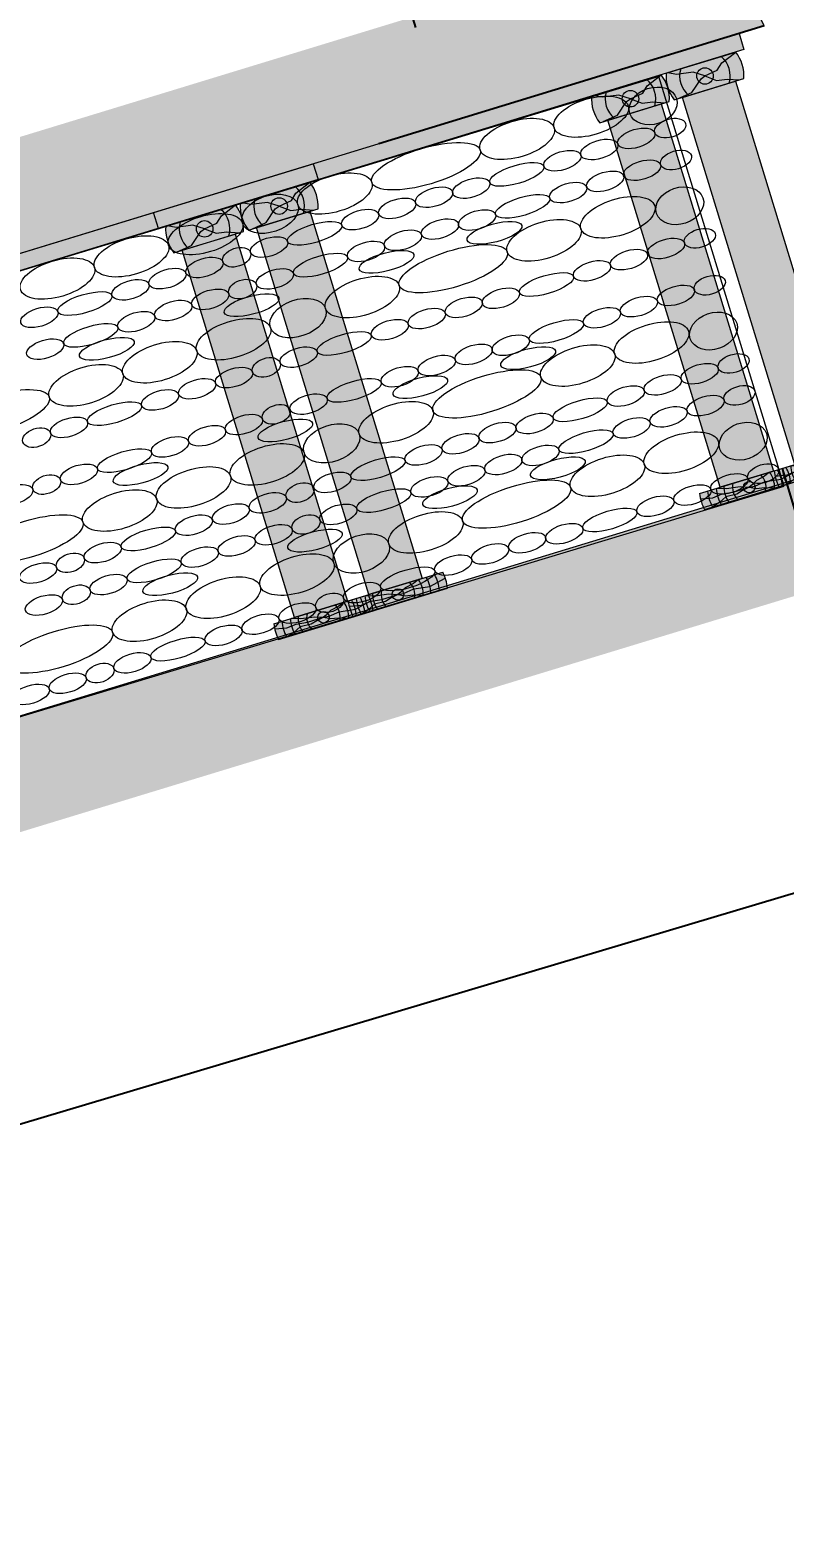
# Model space of a CAD drawing. Header units: inches. Extents: x 523 to 1492, y 69 to 539.
# Drawn here: x 990.45 to 1004.01, y 217.3 to 244 of the extents above; entities that cross this region are included whole.
import ezdxf

# ---------------------------------------------------------------- set-up
doc = ezdxf.new("R2010")
doc.units = ezdxf.units.IN
doc.header["$MEASUREMENT"] = 0
doc.styles.get("Standard").update_dxf_attribs({"font": 'arial.ttf'})
doc.dimstyles.new('ISO-25', dxfattribs={"dimtxt": 2.5, "dimasz": 2.5, "dimexe": 1.25, "dimexo": 0, "dimtad": 1, "dimdec": 0, "dimtxsty": 'Standard', "dimcen": 2.5, "dimadec": 0, "dimazin": 0, "dimtfac": 1, "dimtdec": 0, "dimtmove": 0, "dimatfit": 3, "dimfxl": 0, "dimarcsym": 0})

# ---------------------------------------------------------------- blocks, each defined once
blk = doc.blocks.new('Бут.дорожка разрез')
at = {"color": 7, "linetype": 'ByBlock', "lineweight": 15}
blk.add_lwpolyline([(1853.980507434531, -3906.93155371494), (1885.311656270493, -3898.572804385483), (2014.621790378389, -3859.550960209976), (2010.119266125663, -3844.823866968155), (1900.370834796662, -3878.267813962703), (1884.952663200383, -3882.542228264589), (1854.54490055399, -3890.87347855489), (1849.987255320979, -3892.094695914794), (1853.980507434531, -3906.93155371494)], dxfattribs=at)
for centre, major_axis, ratio in [((2009.918820492601, -3845.878424359908), (0.8364498626324588, 0.271848610761226), 0.7458537661344635), ((2007.687586087348, -3846.265262707741), (-1.330185488668781, -0.3957049901466679), 0.4719704234843745), ((2005.029441357137, -3847.063896411512), (-1.330185488668781, -0.3957049901466679), 0.4719704234843745), ((2009.311457109474, -3847.04335324589), (-0.6647423998710719, -0.1990264057522062), 0.4719704234843745), ((2010.528545431472, -3846.676044588147), (-0.5531499776658768, -0.1656152096181996), 0.567185690396392), ((2001.753551859298, -3848.044923722546), (-1.947494574187371, -0.5793427517095645), 0.3223671155344494), ((2007.983091808288, -3847.445015948288), (-0.6647423998710719, -0.1990264057522062), 0.4719704234843745), ((2006.654726507104, -3847.846678650686), (-0.6647423998710719, -0.1990264057522062), 0.4719704234843745), ((2009.521050439514, -3848.188715630882), (-0.6647423998710719, -0.1990264057522062), 0.4719704234843745), ((2010.738138761512, -3847.82140697314), (-0.5531499776658768, -0.1656152096181996), 0.567185690396392), ((1998.477934548014, -3849.026860888543), (-1.330185488668781, -0.3957049901466679), 0.4719704234843745), ((2005.017650311135, -3848.340083327754), (-0.9732343556662865, -0.291390072004424), 0.3223671155344494), ((2008.192685138329, -3848.590378333281), (-0.6647423998710719, -0.1990264057522062), 0.4719704234843745), ((2002.046519911519, -3849.16027200742), (-0.6647423998710719, -0.1990264057522062), 0.4719704234843745), ((2003.380711011404, -3848.833942691322), (-0.6647423998710719, -0.1990264057522062), 0.4719704234843745), ((2006.864319837145, -3848.992041035679), (-0.6647423998710719, -0.1990264057522062), 0.4719704234843745), ((2010.873874153204, -3849.467987508379), (0.8332464887390127, 0.2815143493230389), 0.7458537661344635), ((1996.154016121984, -3849.756389146793), (0.9944600946911178, 0.3340257996571288), 0.6253139419559068), ((2000.718154610333, -3849.561934709819), (-0.6647423998710719, -0.1990264057522062), 0.4719704234843745), ((2005.227243641175, -3849.485445712746), (-0.9732343556662865, -0.291390072004424), 0.3223671155344494), ((2008.647267889778, -3849.880631939107), (-1.325515082864262, -0.4110786282347017), 0.4719704234843745), ((1993.829817833291, -3850.487444141537), (-1.330185488668781, -0.3957049901466679), 0.4719704234843745), ((1999.389789309149, -3849.963597412217), (-0.6647423998710719, -0.1990264057522062), 0.4719704234843745), ((2002.256113241559, -3850.305634392413), (-0.6647423998710719, -0.1990264057522062), 0.4719704234843745), ((2003.590304341445, -3849.979305076315), (-0.6647423998710719, -0.1990264057522062), 0.4719704234843745), ((2005.998547454282, -3850.709986660645), (-1.325515082864262, -0.4110786282347017), 0.4719704234843745), ((1991.171673103076, -3851.286077845309), (-1.330185488668781, -0.3957049901466679), 0.4719704234843745), ((1997.75271311318, -3850.457002089284), (-0.9732343556662865, -0.291390072004424), 0.3223671155344494), ((2000.927747940374, -3850.707297094811), (-0.6647423998710719, -0.1990264057522062), 0.4719704234843745), ((2004.216031911992, -3850.441719873592), (-0.9813022070763383, -0.2629434606508085), 0.3223671155344493), ((2011.594036437505, -3850.634857629325), (-0.5531499776658768, -0.1656152096181996), 0.567185690396392), ((1994.954460401195, -3851.317676448625), (0.4969344116975832, 0.1678904975369054), 0.6253139419559068), ((1996.115773813449, -3850.950861452853), (-0.6647423998710719, -0.1990264057522062), 0.4719704234843745), ((1999.59938263919, -3851.108959797209), (-0.6647423998710719, -0.1990264057522062), 0.4719704234843745), ((2000.33991935547, -3851.482458627594), (-0.9813022070763383, -0.2629434606508085), 0.3223671155344493), ((2002.734235306224, -3851.728874675632), (-1.940656738380987, -0.6018509485114478), 0.3223671155344494), ((2009.048582814321, -3851.403828989466), (-0.6647423998710719, -0.1990264057522062), 0.4719704234843745), ((2010.376948115507, -3851.002166287068), (-0.6647423998710719, -0.1990264057522062), 0.4719704234843745), ((1988.513528372865, -3852.084711549079), (-1.330185488668781, -0.3957049901466679), 0.4719704234843745), ((1993.79300840555, -3851.685255058504), (-0.6647423998710719, -0.1990264057522062), 0.4719704234843745), ((1997.96230644322, -3851.602364474277), (-0.9732343556662865, -0.291390072004424), 0.3223671155344494), ((2007.720217513137, -3851.805491691864), (-0.6647423998710719, -0.1990264057522062), 0.4719704234843745), ((1991.136277803181, -3852.4885804633), (-0.6647423998710719, -0.1990264057522062), 0.4719704234843745), ((1992.464643104365, -3852.086917760902), (-0.6647423998710719, -0.1990264057522062), 0.4719704234843745), ((1995.164053731235, -3852.463038833618), (0.4969344116975832, 0.1678904975369054), 0.6253139419559068), ((1996.32536714349, -3852.096223837845), (-0.6647423998710719, -0.1990264057522062), 0.4719704234843745), ((1999.47020586028, -3852.748669333376), (-1.325515082864262, -0.4110786282347017), 0.4719704234843745), ((2006.083141317168, -3852.298896368932), (-0.9732343556662865, -0.291390072004424), 0.3223671155344494), ((2011.949844000343, -3852.323476417543), (-0.5531499776658768, -0.1656152096181996), 0.567185690396392), ((1989.499201607211, -3852.981985140368), (-0.9732343556662865, -0.291390072004424), 0.3223671155344494), ((1994.002601735591, -3852.830617443497), (-0.6647423998710719, -0.1990264057522062), 0.4719704234843745), ((1995.488695903759, -3853.041258470399), (-0.9813022070763383, -0.2629434606508085), 0.3223671155344493), ((2004.446202017437, -3852.7927557325), (-0.6647423998710719, -0.1990264057522062), 0.4719704234843745), ((2010.732755678345, -3852.690785075285), (-0.6647423998710719, -0.1990264057522062), 0.4719704234843745), ((1987.86226230748, -3853.475844503936), (-0.6647423998710719, -0.1990264057522062), 0.4719704234843745), ((1992.674236434405, -3853.232280145894), (-0.6647423998710719, -0.1990264057522062), 0.4719704234843745), ((1997.154889263827, -3853.505053751919), (0.9905262773846875, 0.3455167269179368), 0.6253139419559068), ((2001.783645616366, -3853.520747750997), (-0.6647423998710719, -0.1990264057522062), 0.4719704234843745), ((2003.112010917552, -3853.119085048598), (-0.6647423998710719, -0.1990264057522062), 0.4719704234843745), ((2008.076025075975, -3853.494110480081), (-0.6647423998710719, -0.1990264057522062), 0.4719704234843745), ((2009.404390377159, -3853.092447777683), (-0.6647423998710719, -0.1990264057522062), 0.4719704234843745), ((1989.708794937252, -3854.127347525361), (-0.9732343556662865, -0.291390072004424), 0.3223671155344494), ((1991.345871133221, -3853.633942848293), (-0.6647423998710719, -0.1990264057522062), 0.4719704234843745), ((1994.839310499186, -3854.262968044731), (-1.325515082864262, -0.4110786282347017), 0.4719704234843745), ((2000.455280315182, -3853.922410453395), (-0.6647423998710719, -0.1990264057522062), 0.4719704234843745), ((2006.438948880006, -3853.987515157149), (-0.9732343556662865, -0.291390072004424), 0.3223671155344494), ((2009.858973128608, -3854.38270138351), (-1.325515082864262, -0.4110786282347017), 0.4719704234843745), ((2012.085579392034, -3853.970056952782), (0.8332464887390127, 0.2815143493230389), 0.7458537661344635), ((1988.071855637521, -3854.621206888929), (-0.6647423998710719, -0.1990264057522062), 0.4719704234843745), ((1990.288786435378, -3854.608190754489), (-0.9813022070763383, -0.2629434606508085), 0.3223671155344493), ((1998.818204119213, -3854.415815130462), (-0.9732343556662865, -0.291390072004424), 0.3223671155344494), ((2004.802009580275, -3854.481374520718), (-0.6647423998710719, -0.1990264057522062), 0.4719704234843745), ((1992.190590063686, -3855.092322766268), (-1.325515082864262, -0.4110786282347017), 0.4719704234843745), ((1997.181264819482, -3854.909674494031), (-0.6647423998710719, -0.1990264057522062), 0.4719704234843745), ((2003.46781848039, -3854.807703836816), (-0.6647423998710719, -0.1990264057522062), 0.4719704234843745), ((2005.427737150822, -3854.943789317995), (-0.9813022070763383, -0.2629434606508085), 0.3223671155344493), ((2007.210252693113, -3855.212056105048), (-1.325515082864262, -0.4110786282347017), 0.4719704234843745), ((2012.805741676335, -3855.136927073728), (-0.5531499776658768, -0.1656152096181996), 0.567185690396392), ((1989.541869628191, -3855.921677487805), (-1.325515082864262, -0.4110786282347017), 0.4719704234843745), ((1994.858499411583, -3855.644068099682), (-0.6647423998710719, -0.1990264057522062), 0.4719704234843745), ((1996.019951407227, -3855.276489489803), (0.4969344116975832, 0.1678904975369054), 0.6253139419559068), ((2000.81108787802, -3855.611029241612), (-0.6647423998710719, -0.1990264057522062), 0.4719704234843745), ((2002.139453179204, -3855.209366539214), (-0.6647423998710719, -0.1990264057522062), 0.4719704234843745), ((2003.945940545054, -3856.230944120035), (-1.940656738380987, -0.6018509485114478), 0.3223671155344494), ((2011.588653354337, -3855.504235731471), (-0.6647423998710719, -0.1990264057522062), 0.4719704234843745), ((1993.530134110397, -3856.04573080208), (-0.6647423998710719, -0.1990264057522062), 0.4719704234843745), ((1999.174011682051, -3856.10443391868), (-0.9732343556662865, -0.291390072004424), 0.3223671155344494), ((2001.551624594301, -3855.984528071997), (-0.9813022070763383, -0.2629434606508085), 0.3223671155344493), ((2010.260288053152, -3855.905898433869), (-0.6647423998710719, -0.1990264057522062), 0.4719704234843745), ((1986.277557480132, -3856.940565502792), (-1.940656738380987, -0.6018509485114478), 0.3223671155344494), ((1992.201768809213, -3856.447393504478), (-0.6647423998710719, -0.1990264057522062), 0.4719704234843745), ((1997.53707238232, -3856.598293282248), (-0.6647423998710719, -0.1990264057522062), 0.4719704234843745), ((2007.294846555998, -3856.800965813335), (-0.9732343556662865, -0.291390072004424), 0.3223671155344494), ((2008.931922751968, -3856.307561136267), (-0.6647423998710719, -0.1990264057522062), 0.4719704234843745), ((2011.798887572625, -3856.651979325442), (-0.6647423998710719, -0.1990264057522062), 0.4719704234843745), ((2013.015975894623, -3856.2846706677), (-0.5531499776658768, -0.1656152096181996), 0.567185690396392), ((1990.564692613244, -3856.940798181546), (-0.9732343556662865, -0.291390072004424), 0.3223671155344494), ((1996.375758970066, -3856.965108278021), (0.4969344116975832, 0.1678904975369054), 0.6253139419559068), ((2000.68191109911, -3857.250738777779), (-1.325515082864262, -0.4110786282347017), 0.4719704234843745), ((2005.657907256267, -3857.294825176903), (-0.6647423998710719, -0.1990264057522062), 0.4719704234843745), ((2010.470522271439, -3857.053642027841), (-0.6647423998710719, -0.1990264057522062), 0.4719704234843745), ((1987.766439901259, -3857.801472540887), (0.4969344116975832, 0.1678904975369054), 0.6253139419559068), ((1988.927753313513, -3857.434657545114), (-0.6647423998710719, -0.1990264057522062), 0.4719704234843745), ((1993.885941673235, -3857.734349590297), (-0.6647423998710719, -0.1990264057522062), 0.4719704234843745), ((1995.214306974421, -3857.3326868879), (-0.6647423998710719, -0.1990264057522062), 0.4719704234843745), ((1996.70040114259, -3857.543327914802), (-0.9813022070763383, -0.2629434606508085), 0.3223671155344493), ((1998.366594502658, -3858.007123196322), (0.9905262773846875, 0.3455167269179368), 0.6253139419559068), ((2004.323716156382, -3857.621154493001), (-0.6647423998710719, -0.1990264057522062), 0.4719704234843745), ((2009.142156970255, -3857.455304730239), (-0.6647423998710719, -0.1990264057522062), 0.4719704234843745), ((2013.151711286314, -3857.93125120294), (0.8332464887390127, 0.2815143493230389), 0.7458537661344635), ((1992.557576372051, -3858.136012292696), (-0.6647423998710719, -0.1990264057522062), 0.4719704234843745), ((1996.051015738017, -3858.765037489134), (-1.325515082864262, -0.4110786282347017), 0.4719704234843745), ((2002.995350855197, -3858.0228171954), (-0.6647423998710719, -0.1990264057522062), 0.4719704234843745), ((2007.505080774286, -3857.948709407307), (-0.9732343556662865, -0.291390072004424), 0.3223671155344494), ((2010.925105022888, -3858.343895633668), (-1.325515082864262, -0.4110786282347017), 0.4719704234843745), ((1990.920500176082, -3858.629416969763), (-0.9732343556662865, -0.291390072004424), 0.3223671155344494), ((2000.029909358043, -3858.917884574865), (-0.9732343556662865, -0.291390072004424), 0.3223671155344494), ((2001.666985554013, -3858.424479897797), (-0.6647423998710719, -0.1990264057522062), 0.4719704234843745), ((2004.53395037467, -3858.768898086973), (-0.6647423998710719, -0.1990264057522062), 0.4719704234843745), ((2005.868141474555, -3858.442568770875), (-0.6647423998710719, -0.1990264057522062), 0.4719704234843745), ((2006.493869045102, -3858.904983568153), (-0.9813022070763383, -0.2629434606508085), 0.3223671155344493), ((2008.276384587393, -3859.173250355205), (-1.325515082864262, -0.4110786282347017), 0.4719704234843745), ((1989.283560876351, -3859.123276333331), (-0.6647423998710719, -0.1990264057522062), 0.4719704234843745), ((1991.500491674208, -3859.110260198892), (-0.9813022070763383, -0.2629434606508085), 0.3223671155344493), ((1993.402295302517, -3859.594392210671), (-1.325515082864262, -0.4110786282347017), 0.4719704234843745), ((1998.392970058312, -3859.411743938434), (-0.6647423998710719, -0.1990264057522062), 0.4719704234843745), ((2003.205585073484, -3859.170560789371), (-0.6647423998710719, -0.1990264057522062), 0.4719704234843745), ((2013.871873570615, -3859.098121323886), (-0.5531499776658769, -0.1656152096181996), 0.567185690396392), ((1986.960795468452, -3859.857669938983), (-0.6647423998710719, -0.1990264057522062), 0.4719704234843745), ((1988.122247464097, -3859.490091329104), (0.4969344116975832, 0.1678904975369054), 0.6253139419559068), ((1990.753574867021, -3860.423746932207), (-1.325515082864262, -0.4110786282347017), 0.4719704234843745), ((1997.231656646058, -3859.778558934206), (0.4969344116975832, 0.1678904975369054), 0.6253139419559068), ((2001.8772197723, -3859.572223491769), (-0.6647423998710719, -0.1990264057522062), 0.4719704234843745), ((2002.617756488581, -3859.945722322154), (-0.9813022070763383, -0.2629434606508085), 0.3223671155344493), ((2005.012072439334, -3860.192138370192), (-1.940656738380987, -0.6018509485114478), 0.3223671155344494), ((2011.326419947432, -3859.867092684026), (-0.6647423998710719, -0.1990264057522062), 0.4719704234843745), ((2012.654785248617, -3859.465429981628), (-0.6647423998710719, -0.1990264057522062), 0.4719704234843745), ((1996.070204650413, -3860.146137544085), (-0.6647423998710719, -0.1990264057522062), 0.4719704234843745), ((2000.240143576331, -3860.065628168837), (-0.9732343556662865, -0.291390072004424), 0.3223671155344494), ((2009.998054646248, -3860.268755386424), (-0.6647423998710719, -0.1990264057522062), 0.4719704234843745), ((1987.489262718962, -3861.442634947195), (-1.940656738380987, -0.6018509485114478), 0.3223671155344494), ((1993.413474048044, -3860.949462948881), (-0.6647423998710719, -0.1990264057522062), 0.4719704234843745), ((1994.741839349228, -3860.547800246483), (-0.6647423998710719, -0.1990264057522062), 0.4719704234843745), ((1997.441890864346, -3860.926302528178), (0.4969344116975832, 0.1678904975369054), 0.6253139419559068), ((1998.6032042766, -3860.559487532405), (-0.6647423998710719, -0.1990264057522062), 0.4719704234843745), ((2001.748042993391, -3861.211933027936), (-1.325515082864262, -0.4110786282347017), 0.4719704234843745), ((2008.360978450278, -3860.762160063492), (-0.9732343556662862, -0.291390072004424), 0.3223671155344494), ((1991.776397852075, -3861.442867625949), (-0.9732343556662865, -0.291390072004424), 0.3223671155344494), ((1996.280438868701, -3861.293881138057), (-0.6647423998710719, -0.1990264057522062), 0.4719704234843745), ((1997.76653303687, -3861.50452216496), (-0.9813022070763383, -0.2629434606508085), 0.3223671155344493), ((1999.432726396938, -3861.968317446479), (0.9905262773846875, 0.3455167269179368), 0.6253139419559068), ((2005.389848050662, -3861.582348743158), (-0.6647423998710719, -0.1990264057522062), 0.4719704234843745), ((2006.724039150547, -3861.25601942706), (-0.6647423998710719, -0.1990264057522062), 0.4719704234843745), ((1990.139458552344, -3861.936726989517), (-0.6647423998710719, -0.1990264057522062), 0.4719704234843745), ((1993.623708266332, -3862.097206542853), (-0.6647423998710719, -0.1990264057522062), 0.4719704234843745), ((1994.952073567516, -3861.695543840455), (-0.6647423998710719, -0.1990264057522062), 0.4719704234843745), ((2004.061482749477, -3861.984011445557), (-0.6647423998710719, -0.1990264057522062), 0.4719704234843745), ((1988.978145140089, -3862.30354198529), (0.4969344116975832, 0.1678904975369054), 0.6253139419559068), ((1991.986632070362, -3862.590611219921), (-0.9732343556662865, -0.291390072004424), 0.3223671155344494), ((1997.117147632297, -3862.726231739291), (-1.325515082864262, -0.4110786282347017), 0.4719704234843745), ((2002.733117448293, -3862.385674147955), (-0.6647423998710719, -0.1990264057522062), 0.4719704234843745), ((1987.816693144445, -3862.671120595169), (-0.6647423998710719, -0.1990264057522062), 0.4719704234843745), ((1990.349692770631, -3863.084470583489), (-0.6647423998710719, -0.1990264057522062), 0.4719704234843745), ((1992.566623568488, -3863.071454449049), (-0.9813022070763383, -0.2629434606508085), 0.3223671155344493), ((1994.468427196797, -3863.555586460829), (-1.325515082864262, -0.4110786282347017), 0.4719704234843745), ((2001.096041252323, -3862.879078825023), (-0.9732343556662865, -0.291390072004424), 0.3223671155344494), ((1989.188379358377, -3863.451285579262), (0.4969344116975832, 0.1678904975369054), 0.6253139419559068), ((1999.459101952592, -3863.372938188591), (-0.6647423998710719, -0.1990264057522062), 0.4719704234843745), ((1988.026927362733, -3863.818864189141), (-0.6647423998710719, -0.1990264057522062), 0.4719704234843745), ((1991.819706761301, -3864.384941182365), (-1.325515082864262, -0.4110786282347017), 0.4719704234843745), ((1997.136336544693, -3864.107331794243), (-0.6647423998710719, -0.1990264057522062), 0.4719704234843745), ((1998.297788540338, -3863.739753184364), (0.4969344116975832, 0.1678904975369054), 0.6253139419559068), ((1995.807971243508, -3864.50899449664), (-0.6647423998710719, -0.1990264057522062), 0.4719704234843745), ((1988.555394613242, -3865.403829197352), (-1.940656738380987, -0.6018509485114478), 0.3223671155344494), ((1994.479605942324, -3864.910657199039), (-0.6647423998710719, -0.1990264057522062), 0.4719704234843745), ((1992.842529746355, -3865.404061876106), (-0.9732343556662865, -0.291390072004424), 0.3223671155344494), ((1990.044277034369, -3866.264736235447), (0.4969344116975832, 0.1678904975369054), 0.6253139419559068), ((1991.205590446624, -3865.897921239674), (-0.6647423998710719, -0.1990264057522062), 0.4719704234843745), ((1988.882825038725, -3866.632314845326), (-0.6647423998710719, -0.1990264057522062), 0.4719704234843745), ((1987.554459737539, -3867.033977547725), (-0.6647423998710719, -0.1990264057522062), 0.4719704234843745)]:
    blk.add_ellipse(centre, major_axis=major_axis, ratio=ratio, dxfattribs=at)
blk = doc.blocks.new('Доска S - 180')
at = {"linetype": 'ByBlock', "lineweight": 15}
h = blk.add_hatch(color=254, dxfattribs=at)
edge = h.paths.add_edge_path()
edge.add_line((1818.906264253147, -3796.897117512131), (1820.681088188076, -3796.897117512132))
edge.add_arc((1819.793676220611, -3797.047117512132), 0.9, -9.59406822683792, 9.59406822689499, ccw=False)
edge.add_line((1820.681088188076, -3797.197117512132), (1818.906264253146, -3797.197117512133))
edge.add_arc((1819.793676220611, -3797.047117512132), 0.9, 170.405931773074, 189.594068226895, ccw=False)
at = {"color": 7, "linetype": 'ByBlock', "lineweight": 15}
for p, q in [((1818.906264253147, -3796.897117512131), (1820.681088188076, -3796.897117512132)), ((1818.906264253146, -3797.197117512133), (1820.681088188076, -3797.197117512132))]:
    blk.add_line(p, q, dxfattribs=at)
for points in [[(1818.895391583456, -3796.991577340625), (1819.110420832621, -3797.038344401648), (1819.291995432552, -3797.021270287953), (1819.491748322557, -3797.047117512132), (1819.793676220611, -3797.047117512132), (1819.896515360469, -3797.060005460396), (1820.095348689191, -3797.03470069594), (1820.386083974289, -3797.077703048796), (1820.693125247204, -3797.015630235947)], [(1820.22297748386, -3796.897117512132), (1820.115806117425, -3796.93990079624), (1819.952371843767, -3796.969694910678), (1819.855180815874, -3797.024854140138), (1819.793676220611, -3797.047117512132), (1819.661462691744, -3797.072417742576), (1819.545510240216, -3797.10330305977), (1819.341106346245, -3797.091615640666), (1819.2064981687, -3797.151840186236), (1819.057674814675, -3797.197117512133)], [(1819.238409722591, -3796.897117512132), (1819.398353000757, -3796.949261604186), (1819.640602387386, -3796.990663120481), (1819.793676220611, -3797.047117512132), (1819.909109200235, -3797.10866279095), (1820.050462391973, -3797.135140504859), (1820.223856472501, -3797.194577762746)]]:
    blk.add_lwpolyline(points, dxfattribs=at)
blk.add_circle((1819.793676220611, -3797.047117512132), 0.1036435617729694, dxfattribs=at)
for radius, start, end in [(0.9, 170.405931773074, 189.594068226895), (0.7511311932945741, 168.4806536054473, 191.5193463945187), (0.5931967815742161, 165.3527575098442, 194.6472424900172), (0.4547522123386898, 160.7403309426705, 199.2596690572755), (0.3019278980541095, 150.2109999533243, 209.7890000463653), (0.3019278980541095, 330.2109999536347, 29.7890000466543), (0.4547522123386898, 340.7403309427245, 19.25966905732954), (0.5931967815742161, 345.3527575099827, 14.64724249010779), (0.7511311932945741, 348.4806536055527, 11.51934639451869), (0.9, 350.405931773162, 9.594068226895022)]:
    blk.add_arc((1819.793676220611, -3797.047117512132), radius, start, end, dxfattribs=at)
blk = doc.blocks.new('Ш.Брус S 140 - 50')
at = {"linetype": 'ByBlock', "lineweight": 15}
h = blk.add_hatch(color=254, dxfattribs=at)
edge = h.paths.add_edge_path()
edge.add_line((1819.234694338101, -3795.656766448514), (1820.542364021163, -3795.656766448514))
edge.add_arc((1819.888529179632, -3795.906766448514), 0.7000000000000455, -20.92483242755611, 20.92483242768043, ccw=False)
edge.add_line((1820.542364021163, -3796.156766448514), (1819.2346943381, -3796.156766448514))
edge.add_arc((1819.888529179632, -3795.906766448514), 0.7000000000000455, 159.0751675723196, 200.9248324275561, ccw=False)
at = {"color": 7, "linetype": 'ByBlock', "lineweight": 15}
for p, q in [((1819.234694338101, -3795.656766448514), (1820.542364021163, -3795.656766448514)), ((1819.2346943381, -3796.156766448514), (1820.542364021163, -3796.156766448514))]:
    blk.add_line(p, q, dxfattribs=at)
for points in [[(1819.888529179632, -3795.906766448514), (1819.706181701491, -3795.781310922064), (1819.407733712575, -3795.731650498645), (1819.264197916032, -3795.656766448514)], [(1819.29758530877, -3796.156766448514), (1819.576522273797, -3796.122611328863), (1819.806773853228, -3795.933517620022), (1819.888529179632, -3795.906766448514), (1820.129792261893, -3795.872869992194), (1820.245437463473, -3795.770575792302), (1820.542532972414, -3795.657208761744)], [(1819.888529179631, -3795.906766448515), (1820.064897876629, -3796.043420048778), (1820.253897927222, -3796.076831950224), (1820.459015150121, -3796.156766448514)]]:
    blk.add_lwpolyline(points, dxfattribs=at)
blk.add_circle((1819.888529179632, -3795.906766448514), 0.1484655464221305, dxfattribs=at)
for radius, start, end in [(0.7000000000000455, 159.0751675723196, 200.9248324275561), (0.4547522123386898, 146.6501407176008, 213.3498592821926), (0.4547522123386898, 326.6501407178075, 33.34985928239917), (0.7000000000000455, 339.0751675724439, 20.92483242768036)]:
    blk.add_arc((1819.888529179632, -3795.906766448514), radius, start, end, dxfattribs=at)
blk = doc.blocks.new('Стойка 100 - 690')
at = {"linetype": 'ByBlock', "lineweight": 15}
blk.add_hatch(color=252, dxfattribs=at).paths.add_polyline_path([(1818.197098135963, -3816.387282798014), (1819.197098135963, -3816.387282798015), (1819.197098135964, -3823.287282798009), (1818.197098135964, -3823.287282798009)])
at = {"color": 7, "linetype": 'ByBlock', "lineweight": 15}
blk.add_lwpolyline([(1818.197098135963, -3816.387282798014), (1819.197098135963, -3816.387282798015), (1819.197098135964, -3823.287282798009), (1818.197098135964, -3823.287282798009), (1818.197098135963, -3816.387282798014)], dxfattribs=at)
blk = doc.blocks.new('Рамка в S')
at = {"color": 7, "linetype": 'ByBlock', "lineweight": 15}
for name, p, rotation in [('Ш.Брус S 140 - 50', (-1034.522521985616, -718.6413355768841), 17.00000000000315), ('Ш.Брус S 140 - 50', (-1035.861348643965, -719.050655963496), 17.00000000000316), ('Стойка 100 - 690', (-1039.297981364669, -698.9464558509685), 17.00000000000322), ('Стойка 100 - 690', (-1040.636808023018, -699.3557762375804), 17.00000000000322), ('Доска S - 180', (-1032.630906589751, -724.5041048284712), 17.00000000000315), ('Доска S - 180', (-1033.9697332481, -724.9134252150831), 17.00000000000316)]:
    blk.add_blockref(name, p, dxfattribs=dict(at, rotation=rotation))
blk = doc.blocks.new('Доска 30 - 1.1м')
at = {"linetype": 'ByBlock', "lineweight": 15}
blk.add_hatch(color=7, dxfattribs=at).paths.add_polyline_path([(1811.969493174711, -3809.514225970783), (1811.969493174711, -3809.214225970783), (1822.969493174711, -3809.214225970783), (1822.969493174711, -3809.514225970783)])
at = {"color": 7, "linetype": 'ByBlock', "lineweight": 15}
blk.add_lwpolyline([(1811.969493174711, -3809.514225970783), (1811.969493174711, -3809.214225970783), (1822.969493174711, -3809.214225970783), (1822.969493174711, -3809.514225970783), (1811.969493174711, -3809.514225970783)], dxfattribs=at)
blk = doc.blocks.new('*D122')
at = {"color": 0, "linetype": 'ByBlock', "lineweight": -2}
for p, q in [((1003.97128941192, 236.114269237134), (1006.439918497149, 227.8518013592758)), ((927.2971648773761, 205.5104265940099), (1004.35741140767, 228.5341973017235)), ((923.4617086430333, 212.0599194152933), (925.930337728263, 203.7974515374351))]:
    blk.add_line(p, q, dxfattribs=at)
at = {"color": 0, "linetype": 'ByBlock'}
for points in [[(1004.271529814826, 228.8216418216061), (1004.443293000514, 228.2467527818408), (1006.082078526966, 229.049486858787)], [(927.2112832845321, 205.7978711138925), (927.3830464702199, 205.2229820741272), (925.57249775808, 204.9951370369463)]]:
    blk.add_solid(points, dxfattribs=at)
at = {"layer": 'Defpoints', "color": 0, "linetype": 'ByBlock'}
for p in [(1003.97128941192, 236.114269237134), (1006.082078526966, 229.049486858787), (923.4617086430333, 212.0599194152933)]:
    blk.add_point(p, dxfattribs=at)
at = {"color": 0, "linetype": 'ByBlock', "lineweight": 15, "insert": (965.3852752287399, 218.5017231415466), "char_height": 1.8, "attachment_point": 5, "rotation": 16.63489571946758}
blk.add_mtext('8000', dxfattribs=at)
blk = doc.blocks.new('*D206')
at = {"color": 0, "linetype": 'ByBlock', "lineweight": -2}
for p, q in [((1001.309190641163, 251.7177445425245), (994.3838210232021, 249.6004465698697)), ((997.3919065373933, 244.036821713952), (996.1054710366574, 248.2445626400402)), ((1003.648164278902, 244.0673064949696), (996.7227946609411, 241.9500085223148))]:
    blk.add_line(p, q, dxfattribs=at)
at = {"color": 0, "linetype": 'ByBlock'}
for points in [[(996.3923624634461, 248.3322741514571), (995.8185796098685, 248.1568511286233), (995.5792019681559, 249.9659112007735)], [(997.6787979641821, 244.1245332253689), (997.1050151106044, 243.9491102025351), (997.9181756058948, 242.3154731532187)]]:
    blk.add_solid(points, dxfattribs=at)
at = {"layer": 'Defpoints', "color": 0, "linetype": 'ByBlock'}
for p in [(1001.309190641163, 251.7177445425245), (995.5792019681559, 249.9659112007735), (1003.648164278902, 244.0673064949696)]:
    blk.add_point(p, dxfattribs=at)
at = {"color": 0, "linetype": 'ByBlock', "lineweight": 15, "insert": (998.2252533370662, 246.5921232630983), "char_height": 1.8, "attachment_point": 5, "rotation": 287.0000000000187}
blk.add_mtext('800', dxfattribs=at)

msp = doc.modelspace()

# ---------------------------------------------------------------- hatches: boundary and pattern name
h = msp.add_hatch()
h.set_pattern_fill('ANSI38', color=256, scale=5, style=0)
h.set_pattern_definition([(45, (0, 0), (-0.4419417382415922, 0.4419417382415922), []), (135, (0, 0), (-1.325825214724776, 0.4419417382415923), [1.5625, -0.9375])])
h.paths.add_polyline_path([(1072.523597287134, 256.7591218576554), (948.7675056295125, 218.9996734618421), (931.022579800974, 214.0588982420077), (913.6942247562154, 209.4540797822583), (912.6652916228086, 207.8855167846941), (911.8061354862325, 205.1425732925254), (912.2343025495688, 196.0753797545793), (911.2254463834323, 195.8860913642212), (910.6858234282064, 194.1251287634394), (910.3926775777107, 194.0851291849946), (909.5743005038853, 195.5706591625126), (878.0751617892712, 195.5706597187606), (877.9137595179607, 193.7253568338139), (876.8969848588822, 191.7974725887489), (876.6056980801527, 191.8231858281779), (876.1672394350542, 193.1950910061896), (874.5608751478126, 192.9118456415063), (876.3418081524062, 213.2733303192372), (896.1662547791793, 219.3342718960193), (897.2906417733329, 218.7071299214749), (898.8663341782176, 218.9849670057674), (909.1660023027455, 219.6663861001471), (910.6829694470171, 219.6663861001452), (913.7570016632656, 217.7265992376761), (927.3196885933498, 221.4285572709414), (931.4470252576539, 222.5551207018498), (945.4159840289835, 226.3442579590037), (960.4023033705744, 230.8457199692675), (1003.648164278902, 244.0673064949697), (1003.223071782082, 244.9376051388845), (1003.132379120009, 246.8167643141537), (1002.140171635957, 249.2821401497404), (1002.044763048534, 251.9426315961518), (1043.165867554943, 264.5146148992344), (1043.953847968063, 261.2950049155243), (1045.694461514158, 259.0540096274653), (1045.500565617261, 256.8781616287361), (1063.670355980555, 262.4332240184817), (1063.83616332876, 264.0622346676628), (1065.184011260782, 265.1355142259945), (1065.849063586953, 267.4432681444814), (1068.520212996396, 269.8438241915259)], flags=16)
h.paths.add_polyline_path([(1073.108866626222, 254.8466724781014), (949.3276505380882, 217.0795583211551), (931.5476535216517, 212.1290181207414), (914.9470374222989, 207.7175882267865), (914.4905223290763, 207.0216511830569), (913.8298963710336, 204.9125355110297), (914.3141944121896, 194.4307237756275), (912.7832423450118, 194.1434762350574), (912.2343025495688, 192.3521097994852), (909.3031736017659, 191.9179344324339), (908.3926890940548, 193.5706591625126), (879.907864207561, 193.5706591625126), (878.955329926876, 191.4130130718187), (878.0457046610029, 189.6882924535162), (875.1053930748104, 189.9478474396418), (874.7940227154489, 190.9221026243958), (872.3413789664218, 190.4896353573823), (874.4669617303554, 214.7915157579651), (896.396345572483, 221.4960012240293), (897.6437485943294, 220.8002454048664), (898.6259646563592, 220.9734365974962), (909.0999152151687, 221.6663861001472), (911.2612399744938, 221.6663861001446), (914.0797295089968, 219.8878526995714), (926.7930508129072, 223.357974967608), (930.9219122487298, 224.4849545874472), (944.8664164828168, 228.2674584512545), (959.8222539557144, 232.759764579357), (1001.197964831498, 245.4095888611825), (1001.150976285393, 246.383195275727), (1000.154010346663, 248.8603946254148), (999.9909950580744, 253.4061152218451), (1044.102829904532, 266.8924565498371), (1046.52664907686, 262.6921204293185), (1047.616978243427, 259.6165974161577), (1061.815161315943, 263.9574176024046), (1061.93169693022, 265.102347297753), (1063.438936882246, 266.3025493321047), (1064.085964978233, 268.5477585662151), (1067.874910160152, 271.9528751936202)])

# ---------------------------------------------------------------- linework, layer by layer
at = {"color": 7, "linetype": 'ByBlock', "lineweight": 15}
for points in [[(913.7570016632656, 217.7265992376761), (927.3196885933498, 221.4285572709414), (931.4470252576539, 222.5551207018498), (945.4159840289835, 226.3442579590037), (960.4023033705744, 230.8457199692675), (1003.648164278902, 244.0673064949697), (1003.223071782082, 244.9376051388845), (1003.132379120009, 246.8167643141537), (1002.140171635957, 249.2821401497404), (1002.044763048534, 251.9426315961518), (1043.165867554943, 264.5146148992344), (1043.953847968063, 261.2950049155243), (1045.694461514158, 259.0540096274653), (1045.500565617261, 256.8781616287361), (1063.670355980555, 262.4332240184817), (1063.83616332876, 264.0622346676628), (1065.184011260782, 265.1355142259945), (1065.849063586953, 267.4432681444814)], [(1072.523597287134, 256.7591218576554), (948.7675056295125, 218.9996734618421), (931.022579800974, 214.0588982420077), (913.6942247562154, 209.4540797822583)]]:
    msp.add_lwpolyline(points, dxfattribs=at)

# ---------------------------------------------------------------- block references
at = {"color": 7, "linetype": 'ByBlock', "lineweight": 15, "rotation": 17.00000000001022}
for p in [(-1853.823894917658, 3353.714341378833), (-1861.474332965359, 3351.375367741039)]:
    msp.add_blockref('Доска 30 - 1.1м', p, dxfattribs=at)
at = {"color": 7, "linetype": 'ByBlock', "lineweight": 15}
for p in [(-813.0765926987012, 4059.768152070095), (-820.7270307464016, 4057.429178432302)]:
    msp.add_blockref('Рамка в S', p, dxfattribs=at)
at = {"color": 7, "linetype": 'ByBlock', "lineweight": 15, "xscale": 0.5, "yscale": 0.5, "zscale": 0.5}
msp.add_blockref('Бут.дорожка разрез', (-3.304850097787039, 2165.567210443193), dxfattribs=at)

# ---------------------------------------------------------------- dimensions: what is measured, and where the dimension line sits
at = {"color": 7, "linetype": 'ByBlock', "lineweight": 15}
dim = msp.add_linear_dim(base=(995.5792019681559, 249.9659112007735), p1=(1003.648164278902, 244.0673064949697), p2=(1001.309190641163, 251.7177445425245), angle=107.00000000001883, text='800', dimstyle='ISO-25', override={"dimtxt": 1.8, "dimasz": 1.8, "dimlfac": 100, "dimrnd": 0.05, "dimtmove": 1, "dimfxl": 1.25}, dxfattribs=at)
dim.commit()
dim.dimension.update_dxf_attribs({"geometry": '*D206', "text_midpoint": (996.7486887870253, 246.1406921769961), "dimtype": 161})
dim = msp.add_aligned_dim(p1=(923.4617086430333, 212.0599194152933), p2=(1003.97128941192, 236.1142692371341), distance=-7.373369700591488, text='8000', dimstyle='ISO-25', override={"dimtxt": 1.8, "dimasz": 1.8, "dimlfac": 100, "dimrnd": 0.05, "dimtmove": 1, "dimfxl": 1.25}, dxfattribs=at)
dim.commit()
dim.dimension.update_dxf_attribs({"geometry": '*D122', "text_midpoint": (965.3852752287399, 218.5017231415466)})

doc.saveas('drawing.dxf')
